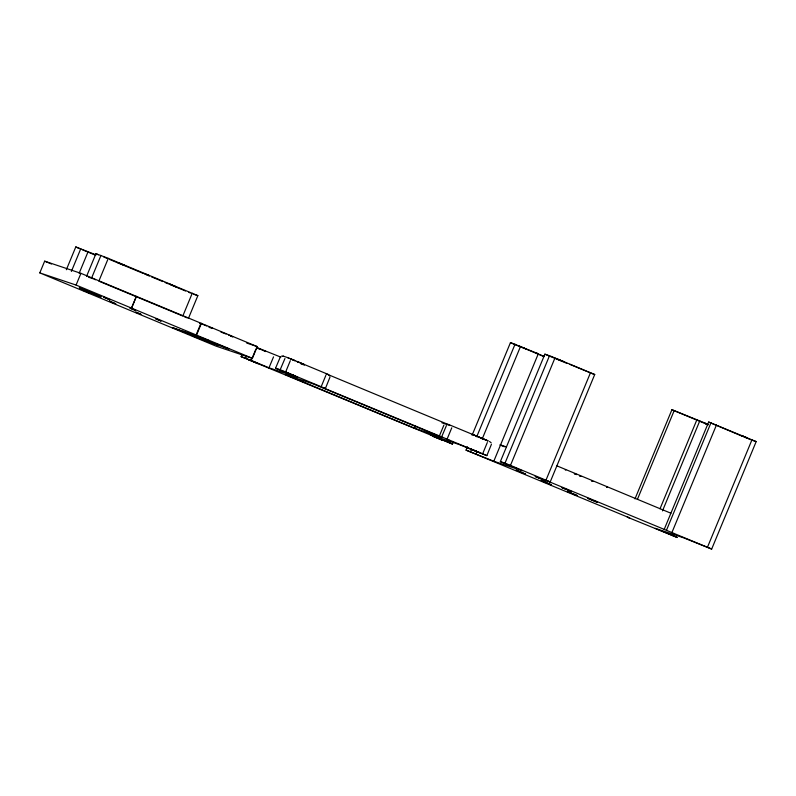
<?xml version="1.0" encoding="UTF-8"?>
<svg xmlns="http://www.w3.org/2000/svg" width="796" height="796" viewBox="0 0 796 796"><rect width="100%" height="100%" fill="white"/><g stroke="black" fill="none" stroke-linecap="round" stroke-linejoin="round"><path stroke-width="1.19" d="M329.962 377.214L325.385 388.528L323.077 387.751L486.873 455.62M491.43 444.307L486.863 455.62L459.003 444.466L430.457 434.895L452.456 444.069L453.312 441.959M325.823 375.453L321.176 386.727L325.405 388.528M487.291 442.546L482.645 453.82M255.884 349.145L251.228 360.419L268.988 367.802L297.535 377.374L275.545 368.2M290.311 360.697L285.655 371.971L321.176 386.727M451.78 427.79L447.123 439.064M39.8 272.889L44.656 261.168L80.933 273.336L257.257 346.608L252.402 358.329L216.124 346.16L39.8 272.889L76.078 285.067L252.402 358.329M66.347 269.735L75.789 246.939L96.067 254.899M71.381 271.426L80.824 248.631M79.152 273.257L88.127 251.596M76.078 285.067L80.933 273.336M86.495 276.501L95.938 253.705L106.574 257.655L197.856 295.634L188.413 318.44M100.973 255.397L91.53 278.192L88.515 277.177M98.833 281.157L108.276 258.362M192.244 293.246L182.801 316.042L99.968 281.625M196.114 334.977L200.97 323.246M196.532 335.116L201.388 323.395M242.014 354.528L241.138 356.648L251.228 360.419M245.755 358.19L246.631 356.081M268.988 367.802L273.535 356.877M280.331 356.966L275.555 368.2L280.182 369.742L284.948 358.518M414.726 428.318L442.437 437.621L313.266 383.951L285.555 374.647L414.726 428.318L415.611 426.208M439.342 436.059L443.889 425.144M441.651 436.835L446.417 425.601M448.218 442.268L449.093 440.158M627.417 517.171L629.726 517.947L466.148 450.188L467.361 446.646M472.098 435.213L510.455 342.618L538.305 353.772L493.799 461.232L465.939 450.078M470.565 451.63L471.511 449.342M476.714 436.765L515.072 344.171M476.038 453.849L476.983 451.571M482.187 438.994L520.544 346.389M493.799 461.232L522.345 470.814L500.356 461.63L544.882 354.17L550.951 356.29L594.731 374.498L550.195 481.968L547.887 481.192L711.684 549.051L756.18 441.591L751.563 440.049M500.366 461.63L504.992 463.182L549.499 355.722M550.215 481.958L510.465 465.401L554.971 357.941M545.986 480.167L590.493 372.707M634.989 498.883L671.923 409.711L707.554 424.089M637.407 499.381L674.232 410.487M660.013 508.773L696.838 419.88M662.481 510.903L699.784 420.865M664.153 529.499L708.659 422.039L756.2 441.591M666.461 530.275L710.967 422.805M671.933 532.494L716.44 425.034M627.397 517.171L677.247 537.509L673.028 535.708L673.973 533.419M707.455 547.26L751.971 439.79M281.555 356.12L283.396 356.18M449.093 424.696L487.59 440.636M538.305 353.772L535.37 352.787L544.414 356.538M594.712 374.508L592.771 373.841M193.826 294.301L197.856 295.654M199.498 323.355L202.642 324.41M209.189 327.375L212.333 328.43M220.97 332.111L226.044 334.002M230.661 336.131L232.76 336.837L230.88 336.012M246.72 343.066L257.257 346.608M283.038 356.061L287.973 357.722M280.839 357.135L256.441 347.345M300.997 363.901L304.5 365.075M192.542 334.37L208.522 340.499L192.542 334.38M446.536 423.83L449.451 424.815M441.929 422.805L450.168 425.571M500.545 444.954L506.246 446.864M452.436 444.069L241.118 356.648M711.674 549.061L683.814 537.907L655.267 528.325L673.028 535.708M280.182 369.742L285.655 371.971M504.992 463.182L510.465 465.401M525.828 348.937L525.181 348.688M175.966 286.749L173.16 285.625L175.966 286.749M203.696 324.758L206.661 325.952M565.26 469.919L565.807 470.098M606.691 487.132L607.239 487.341L606.681 487.062M295.485 376.17L291.286 374.478M520.007 346.499L519.37 346.25L522.176 347.454M91.968 278.351L92.824 278.69M579.796 475.978L580.861 476.396L579.787 475.869M591.637 480.834L592.702 481.252M82.466 289.117L79.252 287.834L82.486 289.246M97.988 295.674L101.211 296.958L97.968 295.545M592.284 373.652L587.557 371.712M750.807 439.75L748.25 438.715M264.262 350.976L265.605 351.514M301.007 363.255L304.112 364.488L297.087 361.483M81.431 288.689L84.267 289.844M96.187 294.948L99.022 296.112M145.648 274.132L144.315 273.585L149.479 275.724L147.33 274.889M188.861 292.371L190.334 292.978M94.018 279.177L95.49 279.774M83.481 289.505L86.475 290.749M93.988 294.042L96.983 295.286M558.712 359.583L563.19 361.464L560.394 360.339M743.613 436.407C735.146 432.974 752.946 440.347 744.459 436.755M521.35 347.046L543.32 356.319M523.848 348.141L523.032 347.802L524.574 348.389M707.097 424.288L707.903 424.616L704.719 423.243L706.261 423.94M120.634 263.735L117.838 262.6L120.644 263.804M121.489 264.153L124.295 265.287L121.48 264.083M172.304 285.197L169.508 284.072L172.314 285.267M574.404 473.779L576.463 474.625M294.958 360.608L287.963 357.782L289.585 358.508M297.117 361.663L299.167 362.508M289.993 373.841L285.794 372.15L290.013 373.951M158.006 319.723C149.549 316.291 167.349 323.664 158.852 320.072M85.978 290.53L88.943 291.764M94.485 294.261L86.008 290.749M567.23 489.848L571.428 491.54L561.747 487.52L565.956 489.321M436.705 437.79L432.507 436.099L436.725 437.9M572.921 493.819L577.12 495.52L567.419 491.49L571.637 493.291M437.999 438.427L442.198 440.118L437.979 438.317M256.79 347.733L265.834 351.524M258.441 348.588L260.561 349.454M569.797 364.339L586.453 371.254M708.659 422.039L741.653 435.979M566.861 363.354L544.862 354.17M743.872 436.895L747.185 438.278M520.395 346.797L510.435 342.618M708.221 424.845L671.904 409.711M103.828 257.048L107.231 258.461M109.5 259.406L143.539 273.545M145.807 274.491L149.21 275.904M151.479 276.849L162.832 281.565M165.1 282.51L168.503 283.923M170.772 284.868L185.518 290.998M82.545 249.815L95.022 254.999M556.911 465.859L670.889 513.211M499.858 444.904L504.385 446.785M290.868 358.897L328.241 374.438L329.852 376.1M446.845 423.94L325.743 373.623L326.469 374.03M44.656 261.168L51.501 264.013M88.764 291.674L91.659 292.878M88.804 291.913L91.689 293.117M558.722 359.653L559.548 359.991M574.384 473.6L576.433 474.456M294.988 360.787L291.087 359.155M209.169 326.987L210.403 327.494M228.542 335.036L229.775 335.544M291.266 374.369L295.485 376.16M540.245 478.635C522.146 470.933 559.369 486.664 541.26 478.953M132.186 309.057C123.708 305.455 141.509 312.947 133.022 309.336M91.49 292.819L94.455 294.042M547.071 482.983C562.951 489.739 529.42 475.58 545.807 482.555M138.703 313.306C147.18 316.907 129.38 309.415 137.867 313.027M79.759 248.66L75.789 246.959M184.443 316.728L187.12 317.863M93.958 293.843L96.953 295.087M83.5 289.704L86.505 290.948M98.445 254.8L95.938 253.725M211.507 327.962L212.413 328.35M96.167 294.779L99.002 295.963M81.461 288.829L84.296 290.013M525.181 348.648L525.828 348.927M591.647 480.903L592.721 481.361M489.49 441.432L491.182 442.845M136.375 296.41L131.519 308.132L136.375 296.41M179.647 330.041L172.812 327.753L189.329 334.071L179.647 330.041M188.97 333.176C164.464 324.649 222.502 346.618 188.97 333.176M199.02 338.091L192.184 335.803L208.711 342.121L199.02 338.091M208.353 341.225C183.836 332.698 241.885 354.668 208.353 341.225M218.213 344.539C193.697 336.012 251.745 357.981 218.213 344.539M248.591 359.673L258.163 363.643L248.591 359.673M83.55 290.421L89.858 293.047L83.55 290.421M556.951 358.877L557.986 359.344L556.951 358.877M703.714 422.845L703.714 422.845M472.585 434.467L472.038 434.268L488.187 440.974L472.585 434.467M81.202 288.62L80.545 288.371L81.212 288.699M103.759 297.197L109.997 299.803L103.759 297.197M99.918 296.42L99.261 296.172L99.918 296.42M109.44 301.177L115.679 303.774L109.44 301.177M470.197 448.755L479.56 452.655L470.197 448.755M516.087 470.147L525.45 474.048L516.087 470.147M587.906 498.376L597.269 502.276L587.906 498.376"/></g></svg>
